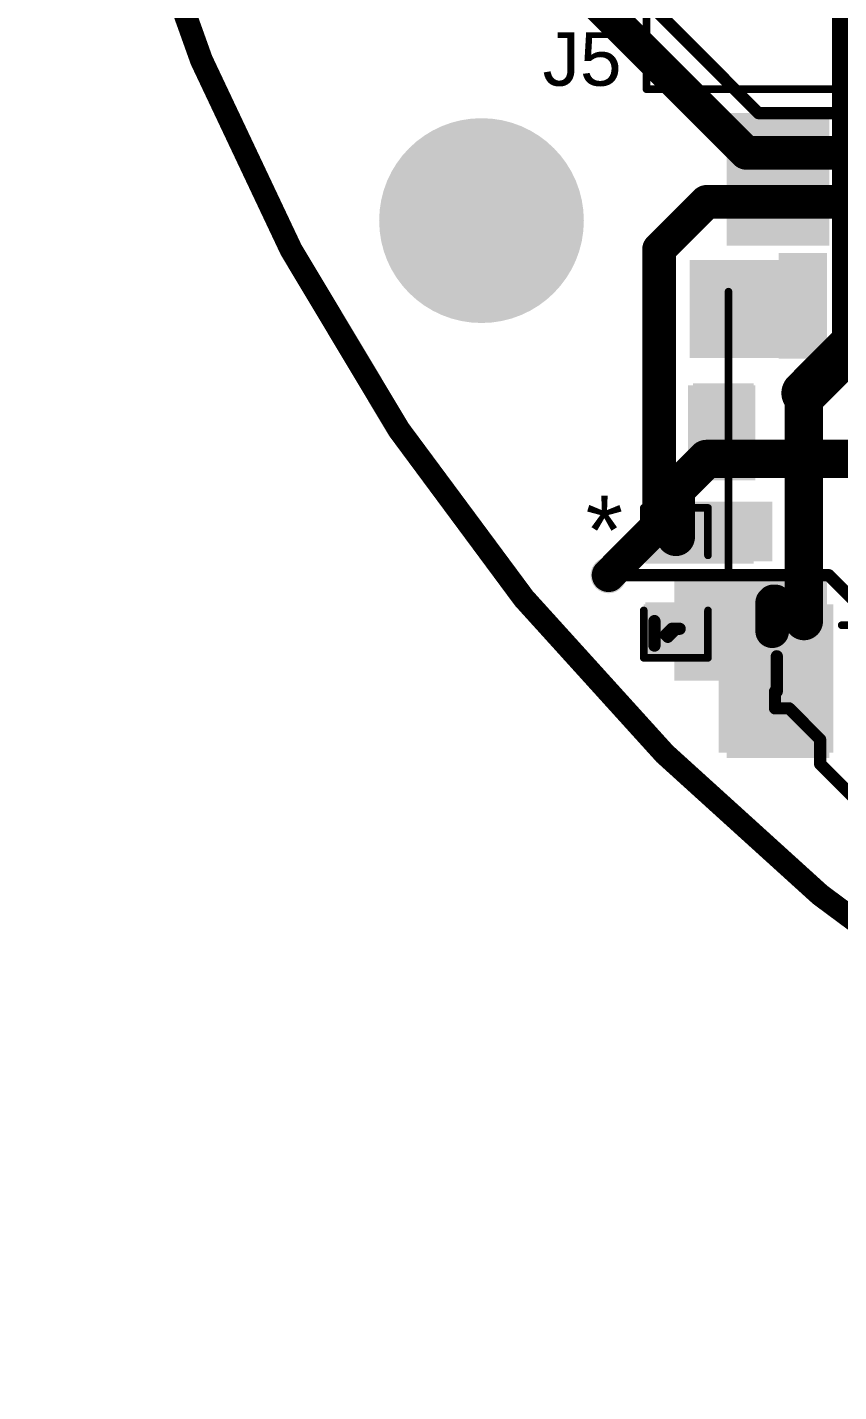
# Model space of a CAD drawing. Header units: millimetres. Extents: x -1.41 to 1.41, y -0.13 to 2.68.
# Drawn here: x -1.405 to -0.875, y -0.126 to 0.766 of the extents above; entities that cross this region are included whole.
import ezdxf

# ---------------------------------------------------------------- set-up
doc = ezdxf.new("R2010")
doc.units = ezdxf.units.MM
doc.header["$MEASUREMENT"] = 0
for name, color, linetype in [('BottomLayer', 5, 'Continuous'), ('BottomPaste', 16, 'Continuous'), ('BottomSolder', 6, 'Continuous'), ('Mechanical2', 216, 'Continuous'), ('MultiLayer', 9, 'Continuous'), ('PadHoleLayer', 156, 'Continuous'), ('TopLayer', 1, 'Continuous'), ('TopOverlay', 2, 'Continuous'), ('TopPaste', 8, 'Continuous'), ('TopSolder', 216, 'Continuous'), ('ViaHoleLayer', 16, 'Continuous')]:
    doc.layers.add(name, color=color, linetype=linetype)
doc.styles.add('Arial', font='', dxfattribs={"height": 0.2})
doc.styles.get('Arial').set_extended_font_data('Arial')

# ---------------------------------------------------------------- blocks, each defined once
blk = doc.blocks.new('T_______S______13___A________5')
at = {"layer": 'TopLayer'}
for points in [[(-0.20669, 0.11811), (-0.12795, 0.11811), (-0.12795, 0.05906), (-0.20669, 0.05906)], [(0.12795, 0.11811), (0.20669, 0.11811), (0.20669, 0.05906), (0.12795, 0.05906)], [(-0.20669, -0.05906), (-0.12795, -0.05906), (-0.12795, -0.11811), (-0.20669, -0.11811)], [(0.12795, -0.05906), (0.20669, -0.05906), (0.20669, -0.11811), (0.12795, -0.11811)]]:
    blk.add_hatch(color=1, dxfattribs=at).paths.add_polyline_path(points)
at = {"layer": 'TopPaste'}
for points in [[(-0.20669, 0.11811), (-0.12795, 0.11811), (-0.12795, 0.05906), (-0.20669, 0.05906)], [(0.12795, 0.11811), (0.20669, 0.11811), (0.20669, 0.05906), (0.12795, 0.05906)], [(-0.20669, -0.05906), (-0.12795, -0.05906), (-0.12795, -0.11811), (-0.20669, -0.11811)], [(0.12795, -0.05906), (0.20669, -0.05906), (0.20669, -0.11811), (0.12795, -0.11811)]]:
    blk.add_hatch(color=8, dxfattribs=at).paths.add_polyline_path(points)
at = {"layer": 'TopSolder'}
for points in [[(-0.21069, 0.12211), (-0.12395, 0.12211), (-0.12395, 0.05506), (-0.21069, 0.05506)], [(0.12395, 0.12211), (0.21069, 0.12211), (0.21069, 0.05506), (0.12395, 0.05506)], [(-0.21069, -0.05506), (-0.12395, -0.05506), (-0.12395, -0.12211), (-0.21069, -0.12211)], [(0.12395, -0.05506), (0.21069, -0.05506), (0.21069, -0.12211), (0.12395, -0.12211)]]:
    blk.add_hatch(color=216, dxfattribs=at).paths.add_polyline_path(points)
at = {"layer": 'TopOverlay', "const_width": 0.005}
for points in [[(-0.09, 0.121), (0.094, 0.121)], [(-0.124, 0.047), (-0.124, -0.047)], [(0.124, 0.047), (0.124, -0.047)], [(-0.09, -0.121), (0.094, -0.121)]]:
    blk.add_lwpolyline(points, dxfattribs=at)
at = {"layer": 'TopOverlay', "const_width": 0.0025}
for points in [[(-0.09125, 0.121, 1), (-0.08875, 0.121, 1)], [(0.09275, 0.121, 1), (0.09525, 0.121, 1)], [(-0.12525, 0.047, 1), (-0.12275, 0.047, 1)], [(0.12275, 0.047, 1), (0.12525, 0.047, 1)], [(-0.12525, -0.047, 1), (-0.12275, -0.047, 1)], [(0.12275, -0.047, 1), (0.12525, -0.047, 1)], [(-0.09125, -0.121, 1), (-0.08875, -0.121, 1)], [(0.09275, -0.121, 1), (0.09525, -0.121, 1)]]:
    blk.add_lwpolyline(points, format="xyb", close=True, dxfattribs=at)
blk = doc.blocks.new('SOIC_8_B_14')
at = {"layer": 'BottomLayer'}
for points in [[(-0.13681, 0.06319), (-0.13681, 0.08681), (-0.07579, 0.08681), (-0.07579, 0.06319)], [(0.07579, 0.06319), (0.07579, 0.08681), (0.13681, 0.08681), (0.13681, 0.06319)], [(-0.13681, 0.01319), (-0.13681, 0.03681), (-0.07579, 0.03681), (-0.07579, 0.01319)], [(0.07579, 0.01319), (0.07579, 0.03681), (0.13681, 0.03681), (0.13681, 0.01319)], [(-0.13681, -0.03681), (-0.13681, -0.01319), (-0.07579, -0.01319), (-0.07579, -0.03681)], [(0.07579, -0.03681), (0.07579, -0.01319), (0.13681, -0.01319), (0.13681, -0.03681)], [(-0.13681, -0.08681), (-0.13681, -0.06319), (-0.07579, -0.06319), (-0.07579, -0.08681)], [(0.07579, -0.08681), (0.07579, -0.06319), (0.13681, -0.06319), (0.13681, -0.08681)]]:
    blk.add_hatch(color=5, dxfattribs=at).paths.add_polyline_path(points)
at = {"layer": 'BottomPaste'}
for points in [[(-0.13681, 0.06319), (-0.13681, 0.08681), (-0.07579, 0.08681), (-0.07579, 0.06319)], [(0.07579, 0.06319), (0.07579, 0.08681), (0.13681, 0.08681), (0.13681, 0.06319)], [(-0.13681, 0.01319), (-0.13681, 0.03681), (-0.07579, 0.03681), (-0.07579, 0.01319)], [(0.07579, 0.01319), (0.07579, 0.03681), (0.13681, 0.03681), (0.13681, 0.01319)], [(-0.13681, -0.03681), (-0.13681, -0.01319), (-0.07579, -0.01319), (-0.07579, -0.03681)], [(0.07579, -0.03681), (0.07579, -0.01319), (0.13681, -0.01319), (0.13681, -0.03681)], [(-0.13681, -0.08681), (-0.13681, -0.06319), (-0.07579, -0.06319), (-0.07579, -0.08681)], [(0.07579, -0.08681), (0.07579, -0.06319), (0.13681, -0.06319), (0.13681, -0.08681)]]:
    blk.add_hatch(color=16, dxfattribs=at).paths.add_polyline_path(points)
at = {"layer": 'BottomSolder'}
for points in [[(-0.14081, 0.05919), (-0.14081, 0.09081), (-0.07179, 0.09081), (-0.07179, 0.05919)], [(0.07179, 0.05919), (0.07179, 0.09081), (0.14081, 0.09081), (0.14081, 0.05919)], [(-0.14081, 0.00919), (-0.14081, 0.04081), (-0.07179, 0.04081), (-0.07179, 0.00919)], [(0.07179, 0.00919), (0.07179, 0.04081), (0.14081, 0.04081), (0.14081, 0.00919)], [(-0.14081, -0.04081), (-0.14081, -0.00919), (-0.07179, -0.00919), (-0.07179, -0.04081)], [(0.07179, -0.04081), (0.07179, -0.00919), (0.14081, -0.00919), (0.14081, -0.04081)], [(-0.14081, -0.09081), (-0.14081, -0.05919), (-0.07179, -0.05919), (-0.07179, -0.09081)], [(0.07179, -0.09081), (0.07179, -0.05919), (0.14081, -0.05919), (0.14081, -0.09081)]]:
    blk.add_hatch(color=6, dxfattribs=at).paths.add_polyline_path(points)
blk = doc.blocks.new('5520425_3_39')
at = {"layer": 'BottomLayer'}
blk.add_hatch(color=5, dxfattribs=at).paths.add_polyline_path([(-0.15472, 0.20492), (-0.09488, 0.20492), (-0.09488, 0.14508), (-0.15472, 0.14508)])
h = blk.add_hatch(color=5, dxfattribs=at)
edge = h.paths.add_edge_path()
edge.add_arc((-0.0248, 0.175), 0.02992, 0, 360)
h = blk.add_hatch(color=5, dxfattribs=at)
edge = h.paths.add_edge_path()
edge.add_arc((0.0752, 0.175), 0.02992, 0, 360)
h = blk.add_hatch(color=5, dxfattribs=at)
edge = h.paths.add_edge_path()
edge.add_arc((-0.0748, 0.075), 0.02992, 0, 360)
h = blk.add_hatch(color=5, dxfattribs=at)
edge = h.paths.add_edge_path()
edge.add_arc((0.0252, 0.075), 0.02992, 0, 360)
h = blk.add_hatch(color=5, dxfattribs=at)
edge = h.paths.add_edge_path()
edge.add_arc((0.1252, 0.075), 0.02992, 0, 360)
at = {"layer": 'BottomSolder'}
blk.add_hatch(color=6, dxfattribs=at).paths.add_polyline_path([(-0.15872, 0.20892), (-0.09088, 0.20892), (-0.09088, 0.14108), (-0.15872, 0.14108)])
h = blk.add_hatch(color=6, dxfattribs=at)
edge = h.paths.add_edge_path()
edge.add_arc((-0.0248, 0.175), 0.03392, 0, 360)
h = blk.add_hatch(color=6, dxfattribs=at)
edge = h.paths.add_edge_path()
edge.add_arc((0.0752, 0.175), 0.03392, 0, 360)
h = blk.add_hatch(color=6, dxfattribs=at)
edge = h.paths.add_edge_path()
edge.add_arc((-0.0748, 0.075), 0.03392, 0, 360)
h = blk.add_hatch(color=6, dxfattribs=at)
edge = h.paths.add_edge_path()
edge.add_arc((0.0252, 0.075), 0.03392, 0, 360)
h = blk.add_hatch(color=6, dxfattribs=at)
edge = h.paths.add_edge_path()
edge.add_arc((0.1252, 0.075), 0.03392, 0, 360)
h = blk.add_hatch(color=6, dxfattribs=at)
edge = h.paths.add_edge_path()
edge.add_arc((-0.2, -0.175), 0.004, 0, 360)
h = blk.add_hatch(color=6, dxfattribs=at)
edge = h.paths.add_edge_path()
edge.add_arc((0.2, -0.175), 0.004, 0, 360)
at = {"layer": 'MultiLayer'}
blk.add_hatch(color=9, dxfattribs=at).paths.add_polyline_path([(-0.15472, 0.20492), (-0.09488, 0.20492), (-0.09488, 0.14508), (-0.15472, 0.14508)])
h = blk.add_hatch(color=9, dxfattribs=at)
edge = h.paths.add_edge_path()
edge.add_arc((-0.0248, 0.175), 0.02992, 0, 360)
h = blk.add_hatch(color=9, dxfattribs=at)
edge = h.paths.add_edge_path()
edge.add_arc((0.0752, 0.175), 0.02992, 0, 360)
h = blk.add_hatch(color=9, dxfattribs=at)
edge = h.paths.add_edge_path()
edge.add_arc((-0.0748, 0.075), 0.02992, 0, 360)
h = blk.add_hatch(color=9, dxfattribs=at)
edge = h.paths.add_edge_path()
edge.add_arc((0.0252, 0.075), 0.02992, 0, 360)
h = blk.add_hatch(color=9, dxfattribs=at)
edge = h.paths.add_edge_path()
edge.add_arc((0.1252, 0.075), 0.02992, 0, 360)
at = {"layer": 'PadHoleLayer'}
h = blk.add_hatch(color=156, dxfattribs=at)
edge = h.paths.add_edge_path()
edge.add_arc((-0.1248, 0.175), 0.01772, 0, 360)
h = blk.add_hatch(color=156, dxfattribs=at)
edge = h.paths.add_edge_path()
edge.add_arc((-0.0248, 0.175), 0.01772, 0, 360)
h = blk.add_hatch(color=156, dxfattribs=at)
edge = h.paths.add_edge_path()
edge.add_arc((0.0752, 0.175), 0.01772, 0, 360)
h = blk.add_hatch(color=156, dxfattribs=at)
edge = h.paths.add_edge_path()
edge.add_arc((-0.0748, 0.075), 0.01772, 0, 360)
h = blk.add_hatch(color=156, dxfattribs=at)
edge = h.paths.add_edge_path()
edge.add_arc((0.0252, 0.075), 0.01772, 0, 360)
h = blk.add_hatch(color=156, dxfattribs=at)
edge = h.paths.add_edge_path()
edge.add_arc((0.1252, 0.075), 0.01772, 0, 360)
h = blk.add_hatch(color=156, dxfattribs=at)
edge = h.paths.add_edge_path()
edge.add_arc((-0.2, -0.175), 0.06555, 0, 360)
h = blk.add_hatch(color=156, dxfattribs=at)
edge = h.paths.add_edge_path()
edge.add_arc((0.2, -0.175), 0.06555, 0, 360)
at = {"layer": 'TopLayer'}
blk.add_hatch(color=1, dxfattribs=at).paths.add_polyline_path([(-0.15472, 0.20492), (-0.09488, 0.20492), (-0.09488, 0.14508), (-0.15472, 0.14508)])
h = blk.add_hatch(color=1, dxfattribs=at)
edge = h.paths.add_edge_path()
edge.add_arc((-0.0248, 0.175), 0.02992, 0, 360)
h = blk.add_hatch(color=1, dxfattribs=at)
edge = h.paths.add_edge_path()
edge.add_arc((0.0752, 0.175), 0.02992, 0, 360)
h = blk.add_hatch(color=1, dxfattribs=at)
edge = h.paths.add_edge_path()
edge.add_arc((-0.0748, 0.075), 0.02992, 0, 360)
h = blk.add_hatch(color=1, dxfattribs=at)
edge = h.paths.add_edge_path()
edge.add_arc((0.0252, 0.075), 0.02992, 0, 360)
h = blk.add_hatch(color=1, dxfattribs=at)
edge = h.paths.add_edge_path()
edge.add_arc((0.1252, 0.075), 0.02992, 0, 360)
at = {"layer": 'TopSolder'}
blk.add_hatch(color=216, dxfattribs=at).paths.add_polyline_path([(-0.15872, 0.20892), (-0.09088, 0.20892), (-0.09088, 0.14108), (-0.15872, 0.14108)])
h = blk.add_hatch(color=216, dxfattribs=at)
edge = h.paths.add_edge_path()
edge.add_arc((-0.0248, 0.175), 0.03392, 0, 360)
h = blk.add_hatch(color=216, dxfattribs=at)
edge = h.paths.add_edge_path()
edge.add_arc((0.0752, 0.175), 0.03392, 0, 360)
h = blk.add_hatch(color=216, dxfattribs=at)
edge = h.paths.add_edge_path()
edge.add_arc((-0.0748, 0.075), 0.03392, 0, 360)
h = blk.add_hatch(color=216, dxfattribs=at)
edge = h.paths.add_edge_path()
edge.add_arc((0.0252, 0.075), 0.03392, 0, 360)
h = blk.add_hatch(color=216, dxfattribs=at)
edge = h.paths.add_edge_path()
edge.add_arc((0.1252, 0.075), 0.03392, 0, 360)
h = blk.add_hatch(color=216, dxfattribs=at)
edge = h.paths.add_edge_path()
edge.add_arc((-0.2, -0.175), 0.004, 0, 360)
h = blk.add_hatch(color=216, dxfattribs=at)
edge = h.paths.add_edge_path()
edge.add_arc((0.2, -0.175), 0.004, 0, 360)
at = {"layer": 'TopOverlay', "const_width": 0.005}
for points in [[(-0.26752, -0.1002), (-0.26752, 0.19508)], [(-0.16142, 0.19508), (-0.26752, 0.19508)], [(-0.05906, 0.19508), (-0.08661, 0.19508)], [(0.03937, 0.19508), (0.00787, 0.19508)], [(0.26752, 0.19508), (0.11024, 0.19508)], [(0.26752, -0.10807), (0.26752, 0.19508)], [(-0.26752, -0.43524), (-0.26752, -0.24193)], [(0.26752, -0.43524), (0.26752, -0.24193)], [(0.26752, -0.43524), (-0.26752, -0.43524)]]:
    blk.add_lwpolyline(points, dxfattribs=at)
at = {"layer": 'TopOverlay'}
for points, const_width in [([(-0.26877, 0.19508, 1), (-0.26627, 0.19508, 1)], 0.0025), ([(-0.26877, 0.19508, 1), (-0.26627, 0.19508, 1)], 0.0025), ([(-0.16267, 0.19508, 1), (-0.16017, 0.19508, 1)], 0.0025), ([(-0.08786, 0.19508, 1), (-0.08536, 0.19508, 1)], 0.0025), ([(-0.06031, 0.19508, 1), (-0.05781, 0.19508, 1)], 0.0025), ([(0.00662, 0.19508, 1), (0.00912, 0.19508, 1)], 0.0025), ([(0.03812, 0.19508, 1), (0.04062, 0.19508, 1)], 0.0025), ([(0.10899, 0.19508, 1), (0.11149, 0.19508, 1)], 0.0025), ([(0.26627, 0.19508, 1), (0.26877, 0.19508, 1)], 0.0025), ([(0.26627, 0.19508, 1), (0.26877, 0.19508, 1)], 0.0025), ([(-0.16479, 0.173, 1), (-0.17921, 0.173, 1)], 0.01), ([(-0.18171, 0.173, 1), (-0.17671, 0.173, 1)], 0.005), ([(-0.16729, 0.173, 1), (-0.16229, 0.173, 1)], 0.005), ([(-0.26877, -0.1002, 1), (-0.26627, -0.1002, 1)], 0.0025), ([(0.26627, -0.10807, 1), (0.26877, -0.10807, 1)], 0.0025), ([(-0.26877, -0.24193, 1), (-0.26627, -0.24193, 1)], 0.0025), ([(0.26627, -0.24193, 1), (0.26877, -0.24193, 1)], 0.0025), ([(-0.26877, -0.43524, 1), (-0.26627, -0.43524, 1)], 0.0025), ([(-0.26877, -0.43524, 1), (-0.26627, -0.43524, 1)], 0.0025), ([(0.26627, -0.43524, 1), (0.26877, -0.43524, 1)], 0.0025), ([(0.26627, -0.43524, 1), (0.26877, -0.43524, 1)], 0.0025)]:
    blk.add_lwpolyline(points, format="xyb", close=True, dxfattribs=dict(at, const_width=const_width))
blk = doc.blocks.new('C___0603_B_76')
at = {"layer": 'BottomLayer'}
for points in [[(-0.045, -0.0175), (-0.045, 0.0175), (-0.015, 0.0175), (-0.015, -0.0175)], [(0.015, -0.0175), (0.015, 0.0175), (0.045, 0.0175), (0.045, -0.0175)]]:
    blk.add_hatch(color=5, dxfattribs=at).paths.add_polyline_path(points)
at = {"layer": 'BottomPaste'}
for points in [[(-0.045, -0.0175), (-0.045, 0.0175), (-0.015, 0.0175), (-0.015, -0.0175)], [(0.015, -0.0175), (0.015, 0.0175), (0.045, 0.0175), (0.045, -0.0175)]]:
    blk.add_hatch(color=16, dxfattribs=at).paths.add_polyline_path(points)
at = {"layer": 'BottomSolder'}
for points in [[(-0.04736, -0.01986), (-0.04736, 0.01986), (-0.01264, 0.01986), (-0.01264, -0.01986)], [(0.01264, -0.01986), (0.01264, 0.01986), (0.04736, 0.01986), (0.04736, -0.01986)]]:
    blk.add_hatch(color=6, dxfattribs=at).paths.add_polyline_path(points)
blk = doc.blocks.new('C___0603_B_78')
at = {"layer": 'BottomLayer'}
for points in [[(-0.045, -0.0175), (-0.045, 0.0175), (-0.015, 0.0175), (-0.015, -0.0175)], [(0.015, -0.0175), (0.015, 0.0175), (0.045, 0.0175), (0.045, -0.0175)]]:
    blk.add_hatch(color=5, dxfattribs=at).paths.add_polyline_path(points)
at = {"layer": 'BottomPaste'}
for points in [[(-0.045, -0.0175), (-0.045, 0.0175), (-0.015, 0.0175), (-0.015, -0.0175)], [(0.015, -0.0175), (0.015, 0.0175), (0.045, 0.0175), (0.045, -0.0175)]]:
    blk.add_hatch(color=16, dxfattribs=at).paths.add_polyline_path(points)
at = {"layer": 'BottomSolder'}
for points in [[(-0.04736, -0.01986), (-0.04736, 0.01986), (-0.01264, 0.01986), (-0.01264, -0.01986)], [(0.01264, -0.01986), (0.01264, 0.01986), (0.04736, 0.01986), (0.04736, -0.01986)]]:
    blk.add_hatch(color=6, dxfattribs=at).paths.add_polyline_path(points)
blk = doc.blocks.new('C___0603_82')
at = {"layer": 'TopLayer'}
for points in [[(-0.015, 0.0175), (-0.015, -0.0175), (-0.045, -0.0175), (-0.045, 0.0175)], [(0.045, 0.0175), (0.045, -0.0175), (0.015, -0.0175), (0.015, 0.0175)]]:
    blk.add_hatch(color=1, dxfattribs=at).paths.add_polyline_path(points)
at = {"layer": 'TopPaste'}
for points in [[(-0.015, 0.0175), (-0.015, -0.0175), (-0.045, -0.0175), (-0.045, 0.0175)], [(0.045, 0.0175), (0.045, -0.0175), (0.015, -0.0175), (0.015, 0.0175)]]:
    blk.add_hatch(color=8, dxfattribs=at).paths.add_polyline_path(points)
at = {"layer": 'TopSolder'}
for points in [[(-0.01264, 0.01986), (-0.01264, -0.01986), (-0.04736, -0.01986), (-0.04736, 0.01986)], [(0.04736, 0.01986), (0.04736, -0.01986), (0.01264, -0.01986), (0.01264, 0.01986)]]:
    blk.add_hatch(color=216, dxfattribs=at).paths.add_polyline_path(points)
at = {"layer": 'TopOverlay', "const_width": 0.005}
for points in [[(-0.018, 0.021), (-0.049, 0.021)], [(-0.049, -0.021), (-0.049, 0.021)], [(0.049, 0.021), (0.018, 0.021)], [(0.049, -0.021), (0.049, 0.021)], [(-0.018, -0.021), (-0.049, -0.021)], [(0.049, -0.021), (0.018, -0.021)]]:
    blk.add_lwpolyline(points, dxfattribs=at)
at = {"layer": 'TopOverlay', "const_width": 0.0025}
for points in [[(-0.05025, 0.021, 1), (-0.04775, 0.021, 1)], [(-0.05025, 0.021, 1), (-0.04775, 0.021, 1)], [(-0.01925, 0.021, 1), (-0.01675, 0.021, 1)], [(0.01675, 0.021, 1), (0.01925, 0.021, 1)], [(0.04775, 0.021, 1), (0.05025, 0.021, 1)], [(0.04775, 0.021, 1), (0.05025, 0.021, 1)], [(-0.05025, -0.021, 1), (-0.04775, -0.021, 1)], [(-0.05025, -0.021, 1), (-0.04775, -0.021, 1)], [(-0.01925, -0.021, 1), (-0.01675, -0.021, 1)], [(0.01675, -0.021, 1), (0.01925, -0.021, 1)], [(0.04775, -0.021, 1), (0.05025, -0.021, 1)], [(0.04775, -0.021, 1), (0.05025, -0.021, 1)]]:
    blk.add_lwpolyline(points, format="xyb", close=True, dxfattribs=at)

msp = doc.modelspace()

# ---------------------------------------------------------------- hatches: boundary and pattern name
at = {"layer": 'BottomLayer'}
h = msp.add_hatch(color=5, dxfattribs=at)
edge = h.paths.add_edge_path()
edge.add_arc((-1.1081, 0.63976), 0.05906, 0, 360)
for points in [[(-0.972, 0.55), (-0.886, 0.55), (-0.886, 0.614), (-0.972, 0.614)], [(-0.973, 0.47), (-0.929, 0.47), (-0.929, 0.532), (-0.973, 0.532)], [(-0.918, 0.417), (-0.918, 0.456), (-0.974, 0.456), (-0.974, 0.417)], [(-0.982, 0.339), (-0.884, 0.339), (-0.884, 0.406), (-0.982, 0.406)]]:
    msp.add_hatch(color=5, dxfattribs=at).paths.add_polyline_path(points)
h = msp.add_hatch(color=5, dxfattribs=at)
edge = h.paths.add_edge_path()
edge.add_arc((-0.95, 0.59), 0.01181, 0, 360)
h = msp.add_hatch(color=5, dxfattribs=at)
edge = h.paths.add_edge_path()
edge.add_arc((-0.897, 0.527), 0.01181, 0, 360)
h = msp.add_hatch(color=5, dxfattribs=at)
edge = h.paths.add_edge_path()
edge.add_arc((-0.961, 0.484), 0.01181, 0, 360)
h = msp.add_hatch(color=5, dxfattribs=at)
edge = h.paths.add_edge_path()
edge.add_arc((-0.931, 0.435), 0.01181, 0, 360)
h = msp.add_hatch(color=5, dxfattribs=at)
edge = h.paths.add_edge_path()
edge.add_arc((-1.025, 0.408), 0.01181, 0, 360)
at = {"layer": 'BottomSolder'}
h = msp.add_hatch(color=6, dxfattribs=at)
edge = h.paths.add_edge_path()
edge.add_arc((-1.1081, 0.63976), 0.06306, 0, 360)
h = msp.add_hatch(color=6, dxfattribs=at)
edge = h.paths.add_edge_path()
edge.add_arc((-0.95, 0.59), 0.00591, 0, 360)
h = msp.add_hatch(color=6, dxfattribs=at)
edge = h.paths.add_edge_path()
edge.add_arc((-0.897, 0.527), 0.00591, 0, 360)
h = msp.add_hatch(color=6, dxfattribs=at)
edge = h.paths.add_edge_path()
edge.add_arc((-0.961, 0.484), 0.00591, 0, 360)
h = msp.add_hatch(color=6, dxfattribs=at)
edge = h.paths.add_edge_path()
edge.add_arc((-0.931, 0.435), 0.00591, 0, 360)
h = msp.add_hatch(color=6, dxfattribs=at)
edge = h.paths.add_edge_path()
edge.add_arc((-1.025, 0.408), 0.00591, 0, 360)
at = {"layer": 'MultiLayer'}
h = msp.add_hatch(color=9, dxfattribs=at)
edge = h.paths.add_edge_path()
edge.add_arc((-1.1081, 0.63976), 0.05906, 0, 360)
at = {"layer": 'PadHoleLayer'}
h = msp.add_hatch(color=156, dxfattribs=at)
edge = h.paths.add_edge_path()
edge.add_arc((-1.1081, 0.63976), 0.06693, 0, 360)
at = {"layer": 'TopLayer'}
h = msp.add_hatch(color=1, dxfattribs=at)
edge = h.paths.add_edge_path()
edge.add_arc((-1.1081, 0.63976), 0.05906, 0, 360)
h = msp.add_hatch(color=1, dxfattribs=at)
edge = h.paths.add_edge_path()
edge.add_arc((-0.95, 0.59), 0.01181, 0, 360)
h = msp.add_hatch(color=1, dxfattribs=at)
edge = h.paths.add_edge_path()
edge.add_arc((-0.897, 0.527), 0.01181, 0, 360)
h = msp.add_hatch(color=1, dxfattribs=at)
edge = h.paths.add_edge_path()
edge.add_arc((-0.961, 0.484), 0.01181, 0, 360)
h = msp.add_hatch(color=1, dxfattribs=at)
edge = h.paths.add_edge_path()
edge.add_arc((-0.931, 0.435), 0.01181, 0, 360)
h = msp.add_hatch(color=1, dxfattribs=at)
edge = h.paths.add_edge_path()
edge.add_arc((-1.025, 0.408), 0.01181, 0, 360)
for points in [[(-1.002, 0.353), (-0.925, 0.353), (-0.925, 0.389), (-1.002, 0.389)], [(-0.953, 0.292), (-0.878, 0.292), (-0.878, 0.389), (-0.953, 0.389)]]:
    msp.add_hatch(color=1, dxfattribs=at).paths.add_polyline_path(points)
at = {"layer": 'TopSolder'}
h = msp.add_hatch(color=216, dxfattribs=at)
edge = h.paths.add_edge_path()
edge.add_arc((-1.1081, 0.63976), 0.06306, 0, 360)
h = msp.add_hatch(color=216, dxfattribs=at)
edge = h.paths.add_edge_path()
edge.add_arc((-0.95, 0.59), 0.00591, 0, 360)
h = msp.add_hatch(color=216, dxfattribs=at)
edge = h.paths.add_edge_path()
edge.add_arc((-0.897, 0.527), 0.00591, 0, 360)
h = msp.add_hatch(color=216, dxfattribs=at)
edge = h.paths.add_edge_path()
edge.add_arc((-0.961, 0.484), 0.00591, 0, 360)
h = msp.add_hatch(color=216, dxfattribs=at)
edge = h.paths.add_edge_path()
edge.add_arc((-0.931, 0.435), 0.00591, 0, 360)
h = msp.add_hatch(color=216, dxfattribs=at)
edge = h.paths.add_edge_path()
edge.add_arc((-1.025, 0.408), 0.00591, 0, 360)
at = {"layer": 'ViaHoleLayer'}
h = msp.add_hatch(color=16, dxfattribs=at)
edge = h.paths.add_edge_path()
edge.add_arc((-0.95, 0.59), 0.00591, 0, 360)
h = msp.add_hatch(color=16, dxfattribs=at)
edge = h.paths.add_edge_path()
edge.add_arc((-0.897, 0.527), 0.00591, 0, 360)
h = msp.add_hatch(color=16, dxfattribs=at)
edge = h.paths.add_edge_path()
edge.add_arc((-0.961, 0.484), 0.00591, 0, 360)
h = msp.add_hatch(color=16, dxfattribs=at)
edge = h.paths.add_edge_path()
edge.add_arc((-0.931, 0.435), 0.00591, 0, 360)
h = msp.add_hatch(color=16, dxfattribs=at)
edge = h.paths.add_edge_path()
edge.add_arc((-1.025, 0.408), 0.00591, 0, 360)

# ---------------------------------------------------------------- linework, layer by layer
at = {"layer": 'BottomLayer'}
for points, const_width in [([(-1.212, 0.961), (-0.935, 0.684)], 0.022), ([(-0.993, 0.776), (-0.927, 0.71)], 0.008), ([(-0.927, 0.71), (-0.796, 0.71)], 0.008), ([(-0.935, 0.684), (-0.81299, 0.684)], 0.022), ([(-0.992, 0.621), (-0.961, 0.652)], 0.022), ([(-0.961, 0.652), (-0.822, 0.652)], 0.022), ([(-0.992, 0.441), (-0.992, 0.621)], 0.022), ([(-0.89726, 0.378), (-0.89726, 0.52674)], 0.025), ([(-1.025, 0.408), (-0.992, 0.441)], 0.022), ([(-0.918, 0.3901), (-0.91719, 0.39091)], 0.022), ([(-0.91719, 0.39091), (-0.91614, 0.39091)], 0.022), ([(-0.918, 0.3714), (-0.918, 0.3901)], 0.022)]:
    msp.add_lwpolyline(points, dxfattribs=dict(at, const_width=const_width))
for points, const_width in [([(-0.929, 0.71, 1), (-0.925, 0.71, 1)], 0.004), ([(-0.929, 0.71, 1), (-0.925, 0.71, 1)], 0.004), ([(-0.9405, 0.684, 1), (-0.9295, 0.684, 1)], 0.011), ([(-0.9405, 0.684, 1), (-0.9295, 0.684, 1)], 0.011), ([(-0.9665, 0.652, 1), (-0.9555, 0.652, 1)], 0.011), ([(-0.9665, 0.652, 1), (-0.9555, 0.652, 1)], 0.011), ([(-0.9975, 0.621, 1), (-0.9865, 0.621, 1)], 0.011), ([(-0.9975, 0.621, 1), (-0.9865, 0.621, 1)], 0.011), ([(-0.90351, 0.52674, 1), (-0.89101, 0.52674, 1)], 0.0125), ([(-0.9975, 0.441, 1), (-0.9865, 0.441, 1)], 0.011), ([(-0.9975, 0.441, 1), (-0.9865, 0.441, 1)], 0.011), ([(-1.0305, 0.408, 1), (-1.0195, 0.408, 1)], 0.011), ([(-0.92269, 0.39091, 1), (-0.91169, 0.39091, 1)], 0.011), ([(-0.92269, 0.39091, 1), (-0.91169, 0.39091, 1)], 0.011), ([(-0.92164, 0.39091, 1), (-0.91064, 0.39091, 1)], 0.011), ([(-0.9235, 0.3901, 1), (-0.9125, 0.3901, 1)], 0.011), ([(-0.9235, 0.3901, 1), (-0.9125, 0.3901, 1)], 0.011), ([(-0.90351, 0.378, 1), (-0.89101, 0.378, 1)], 0.0125), ([(-0.9235, 0.3714, 1), (-0.9125, 0.3714, 1)], 0.011)]:
    msp.add_lwpolyline(points, format="xyb", close=True, dxfattribs=dict(at, const_width=const_width))
at = {"layer": 'Mechanical2', "const_width": 0.015}
msp.add_lwpolyline([(1.39764, 1.27953, 1), (-1.39764, 1.27953, 1)], format="xyb", close=True, dxfattribs=at)
at = {"layer": 'TopLayer'}
for points, const_width in [([(-0.864, 0.56), (-0.864, 0.912)], 0.03), ([(-0.897, 0.527), (-0.864, 0.56)], 0.03), ([(-0.981, 0.464), (-0.961, 0.484)], 0.025), ([(-0.961, 0.484), (-0.857, 0.484)], 0.025), ([(-0.981, 0.433), (-0.981, 0.464)], 0.025), ([(-1.025, 0.408), (-0.881, 0.408)], 0.008), ([(-0.881, 0.408), (-0.85, 0.377)], 0.008), ([(-0.995, 0.362), (-0.995, 0.378)], 0.008), ([(-0.9875, 0.369), (-0.9835, 0.373)], 0.008), ([(-0.98625, 0.36775), (-0.981, 0.373)], 0.008), ([(-0.9835, 0.373), (-0.981, 0.373)], 0.008), ([(-0.981, 0.373), (-0.9785, 0.373)], 0.008), ([(-0.915, 0.332), (-0.915, 0.35502)], 0.008), ([(-0.91617, 0.321), (-0.91617, 0.332)], 0.008), ([(-0.91617, 0.321), (-0.907, 0.321)], 0.008), ([(-0.907, 0.321), (-0.88669, 0.30069)], 0.008), ([(-0.88669, 0.28469), (-0.88669, 0.30069)], 0.008), ([(-0.88669, 0.28469), (-0.703, 0.101)], 0.008)]:
    msp.add_lwpolyline(points, dxfattribs=dict(at, const_width=const_width))
for points, const_width in [([(-0.8715, 0.56, 1), (-0.8565, 0.56, 1)], 0.015), ([(-0.8715, 0.56, 1), (-0.8565, 0.56, 1)], 0.015), ([(-0.9045, 0.527, 1), (-0.8895, 0.527, 1)], 0.015), ([(-0.96725, 0.484, 1), (-0.95475, 0.484, 1)], 0.0125), ([(-0.96725, 0.484, 1), (-0.95475, 0.484, 1)], 0.0125), ([(-0.98725, 0.464, 1), (-0.97475, 0.464, 1)], 0.0125), ([(-0.98725, 0.464, 1), (-0.97475, 0.464, 1)], 0.0125), ([(-0.98725, 0.433, 1), (-0.97475, 0.433, 1)], 0.0125), ([(-1.027, 0.408, 1), (-1.023, 0.408, 1)], 0.004), ([(-0.883, 0.408, 1), (-0.879, 0.408, 1)], 0.004), ([(-0.883, 0.408, 1), (-0.879, 0.408, 1)], 0.004), ([(-0.997, 0.378, 1), (-0.993, 0.378, 1)], 0.004), ([(-0.9855, 0.373, 1), (-0.9815, 0.373, 1)], 0.004), ([(-0.9855, 0.373, 1), (-0.9815, 0.373, 1)], 0.004), ([(-0.983, 0.373, 1), (-0.979, 0.373, 1)], 0.004), ([(-0.983, 0.373, 1), (-0.979, 0.373, 1)], 0.004), ([(-0.983, 0.373, 1), (-0.979, 0.373, 1)], 0.004), ([(-0.9805, 0.373, 1), (-0.9765, 0.373, 1)], 0.004), ([(-0.997, 0.362, 1), (-0.993, 0.362, 1)], 0.004), ([(-0.9895, 0.369, 1), (-0.9855, 0.369, 1)], 0.004), ([(-0.98825, 0.36775, 1), (-0.98425, 0.36775, 1)], 0.004), ([(-0.917, 0.35502, 1), (-0.913, 0.35502, 1)], 0.004), ([(-0.91817, 0.332, 1), (-0.91417, 0.332, 1)], 0.004), ([(-0.917, 0.332, 1), (-0.913, 0.332, 1)], 0.004), ([(-0.91817, 0.321, 1), (-0.91417, 0.321, 1)], 0.004), ([(-0.91817, 0.321, 1), (-0.91417, 0.321, 1)], 0.004), ([(-0.909, 0.321, 1), (-0.905, 0.321, 1)], 0.004), ([(-0.909, 0.321, 1), (-0.905, 0.321, 1)], 0.004), ([(-0.88869, 0.30069, 1), (-0.88469, 0.30069, 1)], 0.004), ([(-0.88869, 0.30069, 1), (-0.88469, 0.30069, 1)], 0.004), ([(-0.88869, 0.28469, 1), (-0.88469, 0.28469, 1)], 0.004), ([(-0.88869, 0.28469, 1), (-0.88469, 0.28469, 1)], 0.004)]:
    msp.add_lwpolyline(points, format="xyb", close=True, dxfattribs=dict(at, const_width=const_width))

# ---------------------------------------------------------------- block references
for name, p, rotation in [('5520425_3_39', (-0.565, 0.99319), 270), ('T_______S______13___A________5', (-0.82558, 0.49932), 90), ('SOIC_8_B_14', (-0.823, 0.4777), 270), ('C___0603_B_76', (-0.95, 0.546), 270), ('C___0603_82', (-0.981, 0.403), 270), ('C___0603_B_78', (-0.95, 0.403), 90)]:
    msp.add_blockref(name, p, dxfattribs=dict(rotation=rotation))

# ---------------------------------------------------------------- texts
at = {"layer": 'TopOverlay', "style": 'Arial'}
msp.add_text('J5', height=0.035, dxfattribs=at).set_placement((-1.06816, 0.72789))
msp.add_text('*', height=0.045, rotation=360, dxfattribs=at).set_placement((-1.04, 0.415))

doc.saveas('drawing.dxf')
